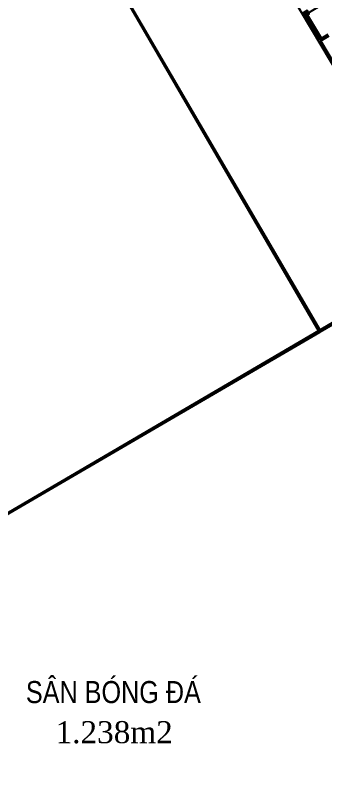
# Model space of a CAD drawing. Header units: millimetres. Extents: x -341 to 79, y 65 to 137.
# Drawn here: x -284.97 to -281.01, y 75.01 to 84.71 of the extents above; entities that cross this region are included whole.
import ezdxf

# ---------------------------------------------------------------- set-up
doc = ezdxf.new("R2010")
doc.units = ezdxf.units.MM
doc.header["$LTSCALE"] = 0.3
doc.header["$MEASUREMENT"] = 0
doc.linetypes.add('DASHDOTX2', pattern=[2, 1, -0.5, 0, -0.5])
for name, color, linetype in [('HATCH', 8, 'CONTINUOUS'), ('HATCH1', 8, 'CONTINUOUS'), ('KT', 8, 'CONTINUOUS'), ('TUONG', 7, 'CONTINUOUS')]:
    doc.layers.add(name, color=color, linetype=linetype)
doc.linetypes.add('FENCELINE2', pattern='A,0.25,-0.1,[132,ltypeshp.shx,S=0.1,R=0,X=-0.1,Y=0],-0.1,1', length=1.45)

# ---------------------------------------------------------------- blocks, each defined once
blk = doc.blocks.new('TTAT')
at = {"layer": 'HATCH', "ltscale": 5}
blk.add_hatch(color=256, dxfattribs=at).paths.add_polyline_path([(-121945.46, 340867.551), (-121945.46, 340867.251), (-121945.26, 340867.251), (-121945.26, 340867.551)])
for points in [[(-121949.46, 340867.551), (-121946.86, 340867.551), (-121946.86, 340866.951)], [(-121949.46, 340867.451), (-121946.96, 340867.451), (-121946.96, 340866.951)], [(-121946.86, 340867.451), (-121945.46, 340867.451)], [(-121945.41, 340860.551), (-121945.41, 340867.551)], [(-121946.86, 340867.351), (-121945.46, 340867.351)]]:
    blk.add_lwpolyline(points, dxfattribs=at)
at = {"layer": 'HATCH', "linetype": 'Continuous'}
blk.add_lwpolyline([(-121945.66, 340867.451), (-121946.66, 340867.451), (-121946.66, 340867.351), (-121945.66, 340867.351)], close=True, dxfattribs=at)
blk.add_lwpolyline([(-121946.66, 340867.401), (-121945.66, 340867.401)], dxfattribs=at)
at = {"layer": 'HATCH', "ltscale": 5}
blk.add_lwpolyline([(-121945.46, 340867.551), (-121945.46, 340867.251), (-121945.26, 340867.251), (-121945.26, 340867.551)], close=True, dxfattribs=at)

msp = doc.modelspace()

# ---------------------------------------------------------------- linework, layer by layer
at = {"layer": 'HATCH1', "ltscale": 5}
msp.add_lwpolyline([(-293.9844, 83.6853), (-285.6679, 88.5516), (-284.1424, 89.5036), (-284.3657, 89.878), (-282.1978, 91.2169), (-277.0633, 82.6082), (-279.2311, 81.2692), (-279.4525, 81.6404), (-289.3733, 75.8345), (-291.1739, 78.9002), (-291.8848, 78.4895), (-292.8729, 80.2002), (-292.1774, 80.6088)], close=True, dxfattribs=at)
at = {"layer": 'HATCH1', "linetype": 'Continuous', "ltscale": 0.7}
for points in [[(-284.3657, 89.878), (-279.2311, 81.2692), (-277.0633, 82.6082), (-282.1978, 91.2169), (-284.3657, 89.878)], [(-281.0621, 80.6803), (-279.4525, 81.6404), (-284.1424, 89.5036), (-285.6679, 88.5516), (-281.0621, 80.6803)], [(-281.0621, 80.6803), (-285.6679, 88.5516), (-293.9844, 83.6853), (-292.1774, 80.6088), (-292.8729, 80.2002), (-291.8818, 78.4844), (-291.1739, 78.9002), (-289.3733, 75.8345), (-281.0621, 80.6803)]]:
    msp.add_lwpolyline(points, dxfattribs=at)
at = {"layer": 'HATCH1', "ltscale": 5}
for points in [[(-279.4525, 81.6404), (-284.1424, 89.5036)], [(-281.07, 80.6938), (-285.6679, 88.5516)]]:
    msp.add_lwpolyline(points, dxfattribs=at)
at = {"layer": 'HATCH1', "lineweight": 35}
msp.add_lwpolyline([(-293.9764, 83.6717), (-285.6599, 88.538), (-281.0767, 80.6632), (-289.3733, 75.8345), (-291.1739, 78.9002), (-291.8818, 78.4844), (-292.8729, 80.2002), (-292.1774, 80.6088)], close=True, dxfattribs=at)
at = {"layer": 'HATCH1', "linetype": 'FENCELINE2'}
msp.add_lwpolyline([(-286.9084, 70.1327), (-290.1358, 75.3778), (-289.3733, 75.8345), (-280.5754, 80.9549), (-276.8916, 74.8731)], dxfattribs=at)

# ---------------------------------------------------------------- block references
at = {"layer": 'TUONG', "xscale": 0.2500000000083286, "yscale": 0.2500000000145519, "zscale": 0.25, "rotation": 120.8132059797431}
msp.add_blockref('TTAT', (57290.1957, 69919.2281), dxfattribs=at)

# ---------------------------------------------------------------- texts
at = {"layer": 'KT', "linetype": 'DASHDOTX2', "char_height": 0.28125, "width": 17.304382, "attachment_point": 2}
for s, insert in [('{\\fVNI-Helve-Condense|b0|i0|c0|p2;SAÂN BOÙNG ÑAÙ}', (-283.7125, 76.2081)), ('{\\fTimes New Roman|b0|i0|c0|p18;1.238m2}', (-283.7022, 75.696))]:
    msp.add_mtext(s, dxfattribs=dict(at, insert=insert))

doc.saveas('drawing.dxf')
